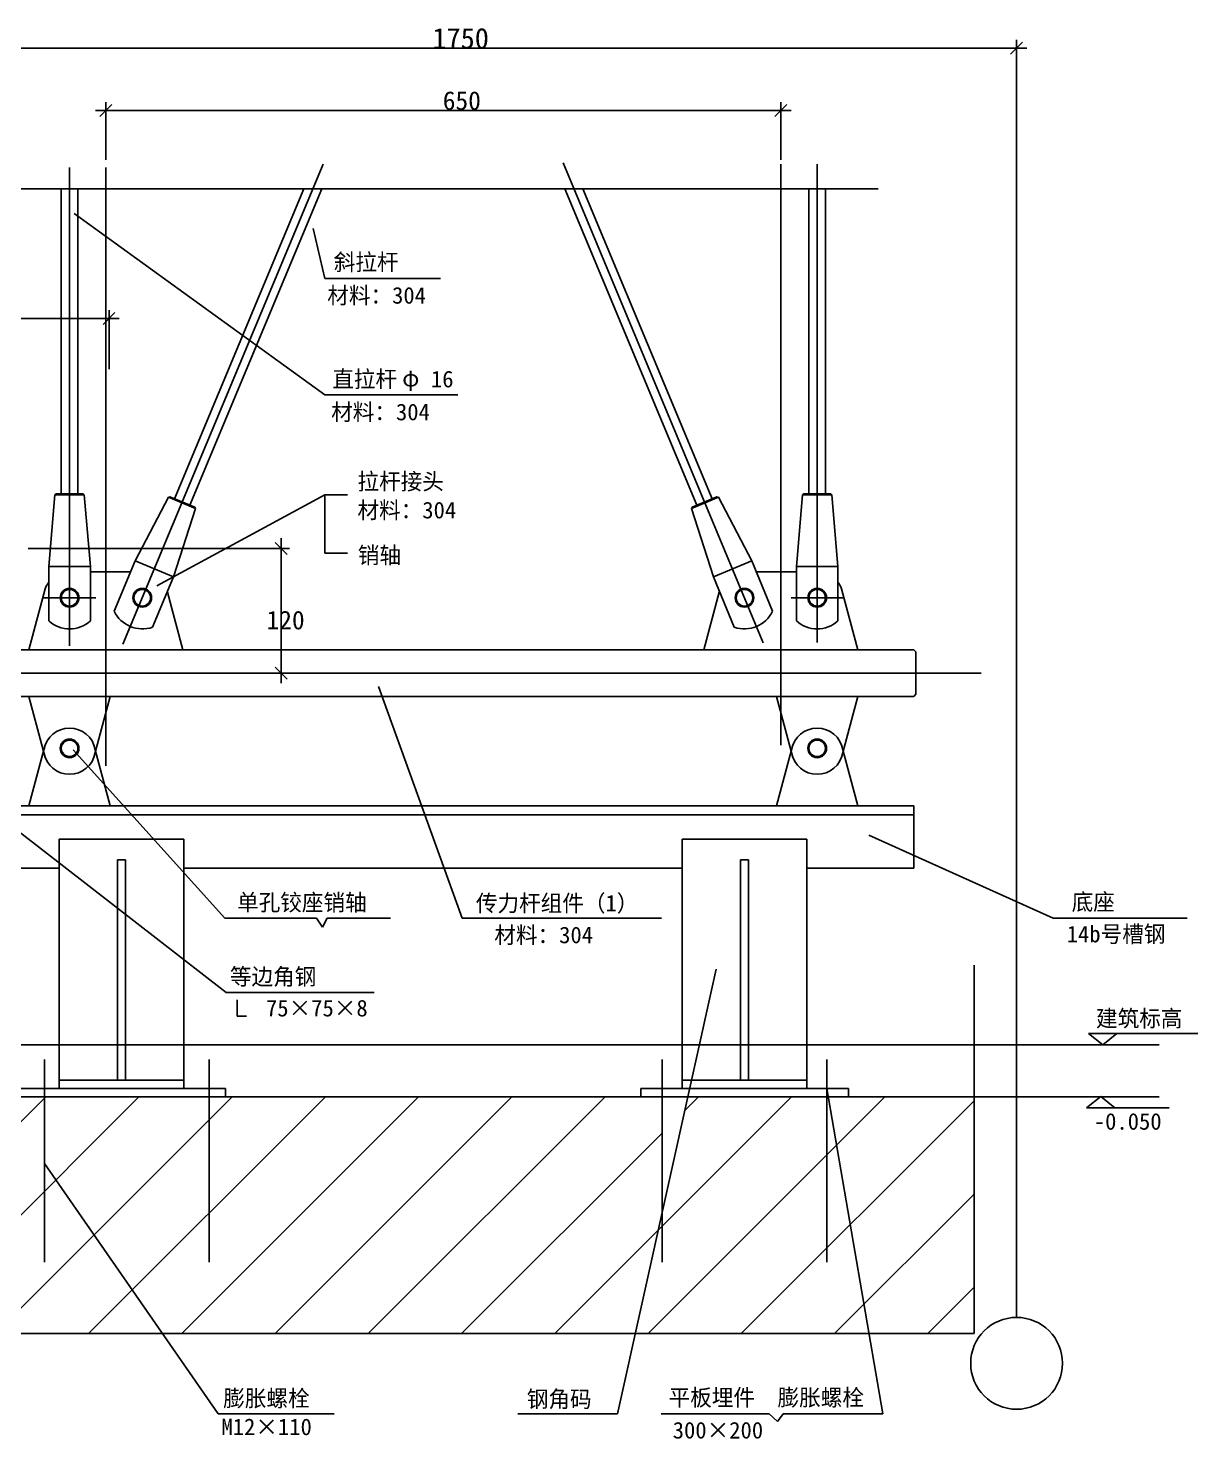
# Model space of a CAD drawing. Header units: metres. Extents: x 1402 to 3224, y 1287 to 2785.
# Drawn here: x 2098 to 3224, y 1426 to 2785 of the extents above; entities that cross this region are included whole.
import ezdxf

# ---------------------------------------------------------------- set-up
doc = ezdxf.new("R2010")
doc.units = ezdxf.units.M
for name, color, linetype in [('3', 5, 'Continuous'), ('BZX', 1, 'Continuous'), ('CSX', 3, 'Continuous'), ('DHX', 4, 'Continuous'), ('SDH', 7, 'Continuous'), ('TXT', 2, 'Continuous'), ('XX', 5, 'Continuous'), ('图层4', 4, 'Continuous')]:
    doc.layers.add(name, color=color, linetype=linetype)

# ---------------------------------------------------------------- blocks, each defined once
blk = doc.blocks.new('_ArchTick')
for p, q in [((0.86, 0), (-0.86, 0)), ((0, 0.65), (0, -0.65))]:
    blk.add_line(p, q)
at = {"color": 0, "linetype": 'ByBlock'}
blk.add_lwpolyline([(-0.5, -0.5), (0.5, 0.5)], dxfattribs=at)

msp = doc.modelspace()

# ---------------------------------------------------------------- hatches: boundary and pattern name
at = {"layer": 'BZX'}
h = msp.add_hatch(dxfattribs=at)
h.set_pattern_fill('BBB', scale=20)
h.set_pattern_definition([(45, (0, 0), (-44.9013, 44.9013), [])])
h.paths.add_polyline_path([(3008.98, 1755.65), (2982.84, 1755.65), (2868.52, 1755.65), (2907.88, 1527.57), (3008.98, 1527.57)])
h.paths.add_polyline_path([(2868.52, 1755.65), (2733.24, 1755.65), (2682.69, 1527.57), (2907.88, 1527.57)])
h.paths.add_polyline_path([(2682.69, 1527.57), (2708.5, 1644.04), (2708.5, 1755.65), (2113.63, 1755.65), (2113.63, 1691.2), (2227.26, 1527.57)])
h.paths.add_polyline_path([(2113.63, 1755.65), (1917.41, 1755.65), (1917.41, 1527.57), (2227.26, 1527.57), (2113.63, 1691.2)])

# ---------------------------------------------------------------- linework, layer by layer
for p, q in [((2299.29, 1848.82), (2299.29, 1833.3)), ((2299.29, 1833.3), (2308.26, 1833.3))]:
    msp.add_line(p, q)
at = {"layer": '3'}
for p, q in [((2950.88, 2186.15), (2067.88, 2186.15)), ((2950.88, 2141.15), (2067.88, 2141.15))]:
    msp.add_line(p, q, dxfattribs=at)
at = {"layer": 'BZX'}
for p, q in [((3049.95, 2683.55), (3049.95, 2773.34)), ((1925.84, 2765.34), (3049.95, 2765.34)), ((2172.88, 2657.98), (2172.88, 2713.41)), ((2172.88, 2705.41), (2822.88, 2705.41)), ((2822.88, 2657.98), (2822.88, 2713.41)), ((2383.76, 2431.41), (2142.43, 2606.17)), ((2383.76, 2543.71), (2372.62, 2591.81)), ((2175.84, 2456.27), (2175.84, 2513.17)), ((2175.84, 2505.17), (1925.84, 2505.17)), ((2383.76, 2335.24), (2222.02, 2247.72)), ((2383.76, 2279.12), (2383.76, 2335.24)), ((2098.04, 2283.65), (2349.61, 2283.65)), ((2341.61, 2283.65), (2341.61, 2163.65)), ((2137.91, 2163.65), (2349.61, 2163.65)), ((2515.99, 1927.69), (2435.47, 2150.62)), ((2287.41, 1927.69), (2141.25, 2089.79)), ((2288.53, 1855.96), (2005.47, 2075.73)), ((3085.13, 1927.69), (2907.74, 2007.5)), ((2375.68, 1927.69), (2381.5, 1918.84)), ((2381.5, 1918.84), (2385.82, 1927.69)), ((2665.56, 1450.28), (2760.44, 1878.38)), ((3132.83, 1805.64), (3119.23, 1816.68)), ((3119.23, 1816.68), (3224.44, 1816.68)), ((3132.83, 1805.64), (3146.43, 1816.68)), ((3187.24, 1805.65), (2982.84, 1805.65)), ((2921.22, 1450.28), (2867.14, 1763.65)), ((3187.24, 1755.65), (2982.84, 1755.65)), ((3130.94, 1755.85), (3117.34, 1744.82)), ((3130.94, 1755.85), (3144.54, 1744.82)), ((3117.34, 1744.82), (3196.86, 1744.82)), ((2280.94, 1450.28), (2113.63, 1691.2)), ((2811.69, 1450.28), (2819.63, 1442.8)), ((2819.63, 1442.8), (2825.1, 1450.28))]:
    msp.add_line(p, q, dxfattribs=at)
msp.add_circle((3049.95, 1498.92), 44.22, dxfattribs=at)
at = {"layer": 'CSX'}
for p, q in [((2129.88, 2630.04), (2129.88, 2336.15)), ((2145.88, 2630.04), (2145.88, 2336.15)), ((2363.57, 2630.04), (2239.01, 2331.52)), ((2380.91, 2630.04), (2253.78, 2325.36)), ((2614.86, 2630.04), (2741.99, 2325.36)), ((2632.19, 2630.04), (2756.76, 2331.52)), ((2849.88, 2630.04), (2849.88, 2336.15)), ((2865.88, 2630.04), (2865.88, 2336.15)), ((2383.76, 2543.71), (2495.07, 2543.71)), ((2383.76, 2431.41), (2511.69, 2431.41)), ((2117.88, 2266.15), (2123.81, 2335.15)), ((2124.88, 2336.15), (2123.81, 2335.15)), ((2151.96, 2335.15), (2123.81, 2335.15)), ((2150.88, 2336.15), (2124.88, 2336.15)), ((2150.88, 2336.15), (2151.96, 2335.15)), ((2151.96, 2335.15), (2157.88, 2266.15)), ((2200.98, 2271.54), (2233.02, 2332.94)), ((2234.4, 2333.44), (2233.02, 2332.94)), ((2259, 2322.1), (2233.02, 2332.94)), ((2258.39, 2323.43), (2234.4, 2333.44)), ((2258.39, 2323.43), (2259, 2322.1)), ((2383.76, 2335.24), (2405.48, 2335.24)), ((2736.77, 2322.1), (2762.75, 2332.94)), ((2737.38, 2323.43), (2736.77, 2322.1)), ((2737.38, 2323.43), (2761.37, 2333.44)), ((2761.37, 2333.44), (2762.75, 2332.94)), ((2794.79, 2271.54), (2762.75, 2332.94)), ((2843.81, 2335.15), (2837.88, 2266.15)), ((2844.88, 2336.15), (2843.81, 2335.15)), ((2843.81, 2335.15), (2871.96, 2335.15)), ((2844.88, 2336.15), (2870.88, 2336.15)), ((2870.88, 2336.15), (2871.96, 2335.15)), ((2877.88, 2266.15), (2871.96, 2335.15)), ((2259, 2322.1), (2237.89, 2256.14)), ((2736.77, 2322.1), (2757.87, 2256.14)), ((2180.82, 2223.22), (2200.98, 2271.54)), ((2237.89, 2256.14), (2200.98, 2271.54)), ((2383.76, 2279.12), (2405.48, 2279.12)), ((2757.87, 2256.14), (2794.79, 2271.54)), ((2814.95, 2223.22), (2794.79, 2271.54)), ((2157.88, 2266.15), (2117.88, 2266.15)), ((2117.88, 2213.79), (2117.88, 2266.15)), ((2157.88, 2213.79), (2157.88, 2266.15)), ((2157.88, 2261.15), (2197.24, 2261.15)), ((2217.73, 2207.81), (2237.89, 2256.14)), ((2778.04, 2207.81), (2757.87, 2256.14)), ((2837.88, 2261.15), (2798.53, 2261.15)), ((2837.88, 2266.15), (2877.88, 2266.15)), ((2837.88, 2213.79), (2837.88, 2266.15)), ((2877.88, 2213.79), (2877.88, 2266.15)), ((2114.44, 2244.88), (2098.7, 2186.15)), ((2232.24, 2241.47), (2247.06, 2186.15)), ((2763.53, 2241.47), (2748.7, 2186.15)), ((2881.33, 2244.88), (2897.06, 2186.15)), ((2952.88, 2184.15), (2950.88, 2186.15)), ((2952.88, 2184.15), (2952.88, 2143.15)), ((2114.44, 2082.42), (2098.7, 2141.15)), ((2161.33, 2082.42), (2177.06, 2141.15)), ((2834.44, 2082.42), (2818.7, 2141.15)), ((2881.33, 2082.42), (2897.06, 2141.15)), ((2950.88, 2141.15), (2952.88, 2143.15)), ((2114.44, 2094.38), (2098.7, 2035.65)), ((2161.33, 2094.38), (2177.06, 2035.65)), ((2834.44, 2094.38), (2818.7, 2035.65)), ((2881.33, 2094.38), (2897.06, 2035.65)), ((1887.88, 2035.65), (2950.88, 2035.65)), ((2950.88, 2035.65), (2950.88, 1975.65)), ((2247.88, 2003.65), (2127.88, 2003.65)), ((2127.88, 1763.65), (2127.88, 2003.65)), ((2247.88, 1763.65), (2247.88, 2003.65)), ((2727.88, 1763.65), (2727.88, 2003.65)), ((2847.88, 2003.65), (2727.88, 2003.65)), ((2847.88, 1763.65), (2847.88, 2003.65)), ((2191.88, 1983.65), (2183.88, 1983.65)), ((2183.88, 1771.65), (2183.88, 1983.65)), ((2191.88, 1771.65), (2191.88, 1983.65)), ((2783.88, 1771.65), (2783.88, 1983.65)), ((2791.88, 1983.65), (2783.88, 1983.65)), ((2791.88, 1771.65), (2791.88, 1983.65)), ((1887.88, 1975.65), (2127.88, 1975.65)), ((2247.88, 1975.65), (2727.88, 1975.65)), ((2847.88, 1975.65), (2950.88, 1975.65)), ((2287.41, 1927.69), (2375.68, 1927.69)), ((2385.82, 1927.69), (2446.85, 1927.69)), ((2515.99, 1927.69), (2707.95, 1927.69)), ((3085.13, 1927.69), (3214.16, 1927.69)), ((2288.53, 1855.96), (2431.3, 1855.96)), ((2247.88, 1771.65), (2127.88, 1771.65)), ((2847.88, 1771.65), (2727.88, 1771.65)), ((3008.98, 1755.65), (1917.41, 1755.65)), ((2287.88, 1763.65), (2087.88, 1763.65)), ((2287.88, 1763.65), (2287.88, 1755.65)), ((2687.88, 1763.65), (2687.88, 1755.65)), ((2687.88, 1763.65), (2887.88, 1763.65)), ((2887.88, 1763.65), (2887.88, 1755.65)), ((2280.94, 1450.28), (2392.75, 1450.28)), ((2569.45, 1450.28), (2665.56, 1450.28)), ((2707.57, 1450.28), (2811.69, 1450.28)), ((2825.1, 1450.28), (2921.22, 1450.28))]:
    msp.add_line(p, q, dxfattribs=at)
for centre, radius in [((2137.88, 2236.15), 9), ((2137.88, 2236.15), 8), ((2207.88, 2236.15), 9), ((2207.88, 2236.15), 9), ((2207.88, 2236.15), 9), ((2207.88, 2236.15), 9), ((2207.88, 2236.15), 8), ((2787.88, 2236.15), 9), ((2787.88, 2236.15), 9), ((2787.88, 2236.15), 9), ((2787.88, 2236.15), 8), ((2857.88, 2236.15), 9), ((2857.88, 2236.15), 8), ((2137.88, 2091.15), 9), ((2137.88, 2091.15), 8), ((2857.88, 2091.15), 9), ((2857.88, 2091.15), 8)]:
    msp.add_circle(centre, radius, dxfattribs=at)
for centre, radius, start, end in [((2137.88, 2236.15), 25.02, 143.08, 159.57), ((2857.88, 2236.15), 25.02, 20.43, 36.92), ((2207.88, 2236.15), 30, 205.54, 289.16), ((2787.88, 2236.15), 30, 250.84, 334.46), ((2137.88, 2236.15), 30, 228.19, 311.81), ((2857.88, 2236.15), 30, 228.19, 311.81), ((2137.88, 2091.15), 25, 189.98, 350.02), ((2857.88, 2091.15), 25, 189.98, 350.02)]:
    msp.add_arc(centre, radius, start, end, dxfattribs=at)
at = {"layer": 'DHX'}
for p, q in [((3049.95, 1543.15), (3049.95, 2683.55)), ((2137.88, 2650.32), (2137.88, 2189.69)), ((2172.88, 2650.32), (2172.88, 2074.28)), ((2382.05, 2653.56), (2189.23, 2191.45)), ((2613.11, 2655.01), (2805.93, 2192.89)), ((2822.88, 2653.72), (2822.88, 2094.22)), ((2857.88, 2653.72), (2857.88, 2193.09)), ((2112.85, 2236.15), (2163.26, 2236.15)), ((2832.85, 2236.15), (2883.26, 2236.15)), ((3015.66, 2163.65), (2012.11, 2163.65)), ((2113.63, 1791.36), (2113.63, 1596.4)), ((2272.26, 1791.36), (2272.26, 1596.4)), ((2708.5, 1791.36), (2708.5, 1596.4)), ((2867.14, 1791.36), (2867.14, 1596.4))]:
    msp.add_line(p, q, dxfattribs=at)
at = {"layer": 'SDH'}
for p, q in [((1863.12, 2630.04), (2916.56, 2630.04)), ((3008.98, 1882.3), (3008.98, 1527.57)), ((3008.98, 1805.65), (1917.41, 1805.65)), ((3008.98, 1527.57), (1632.79, 1527.57))]:
    msp.add_line(p, q, dxfattribs=at)
at = {"layer": 'XX'}
msp.add_line((1887.88, 2027.15), (2950.88, 2027.15), dxfattribs=at)
for centre in [(2137.88, 2085.65), (2857.88, 2085.65)]:
    msp.add_arc(centre, 25, 9.98, 170.02, dxfattribs=at)

# ---------------------------------------------------------------- block references
at = {"layer": '图层4', "xscale": 11.5, "yscale": 11.5, "zscale": 11.5}
for p, rotation in [((3049.95, 2765.34), 180), ((2172.88, 2705.41), 180), ((2822.88, 2705.41), 180), ((2175.84, 2505.17), 180), ((2341.61, 2283.65), 90), ((2341.61, 2163.65), 90)]:
    msp.add_blockref('_ArchTick', p, dxfattribs=dict(at, rotation=rotation))

# ---------------------------------------------------------------- texts
at = {"layer": 'BZX', "attachment_point": 1}
for s, insert, char_height in [('\\A1;1750', (2487.29, 2784.84), 20), ('\\A1;650', (2497.27, 2723.89), 18), ('\\A1;120', (2327.55, 2223.65), 18)]:
    msp.add_mtext(s, dxfattribs=dict(at, insert=insert, char_height=char_height))
at = {"layer": 'TXT'}
for s, p in [('斜拉杆', (2392.29, 2551.42)), ('材料：304', (2386.06, 2519.34)), ('直拉杆   16', (2390.83, 2438.76)), ('φ', (2458.22, 2439.6)), ('材料：304', (2389.82, 2407.03)), ('拉杆接头', (2415.14, 2340.2)), ('材料：304', (2415.14, 2312.56)), ('销轴', (2415.49, 2269.16)), ('单孔铰座销轴', (2299.21, 1934.79)), ('传力杆组件（1）', (2529.19, 1934.02)), ('底座', (3102.94, 1935.27)), ('材料：304', (2546.97, 1903.44)), ('14b号槽钢', (3098.2, 1904.33)), ('等边角钢', (2292.28, 1863.31)), ('   75×75×8', (2294.38, 1832.98)), ('建筑标高', (3126.43, 1823.07)), ('-0.050', (3124.29, 1723.89)), ('膨胀螺栓', (2285.88, 1457.28)), ('钢角码', (2578.22, 1456.53)), ('平板埋件  膨胀螺栓', (2714.77, 1458.03)), ('M12×110', (2284.12, 1429.76)), ('300×200', (2718.75, 1426.52))]:
    msp.add_text(s, height=16, dxfattribs=at).set_placement(p)

doc.saveas('drawing.dxf')
